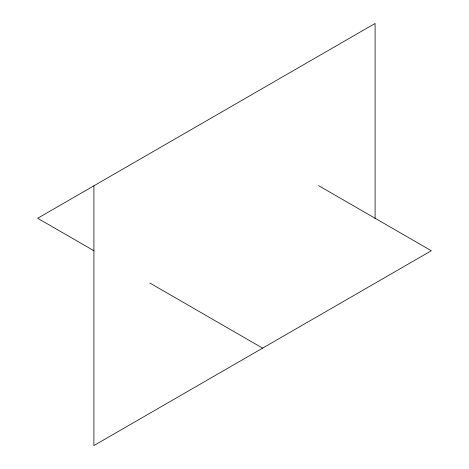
<?xml version="1.0" encoding="UTF-8"?>
<svg xmlns="http://www.w3.org/2000/svg" width="469" height="469" viewBox="0 0 469 469"><rect width="100%" height="100%" fill="white"/><g stroke="black" fill="none" stroke-linecap="round" stroke-linejoin="round"><path stroke-width="0.7" d="M318.539 185.613L431.333 250.733L93.906 445.55L93.906 185.794M94.064 250.827L37.667 218.267L375.094 23.45L375.094 218.818M149.828 283.018L262.617 348.139"/></g></svg>
